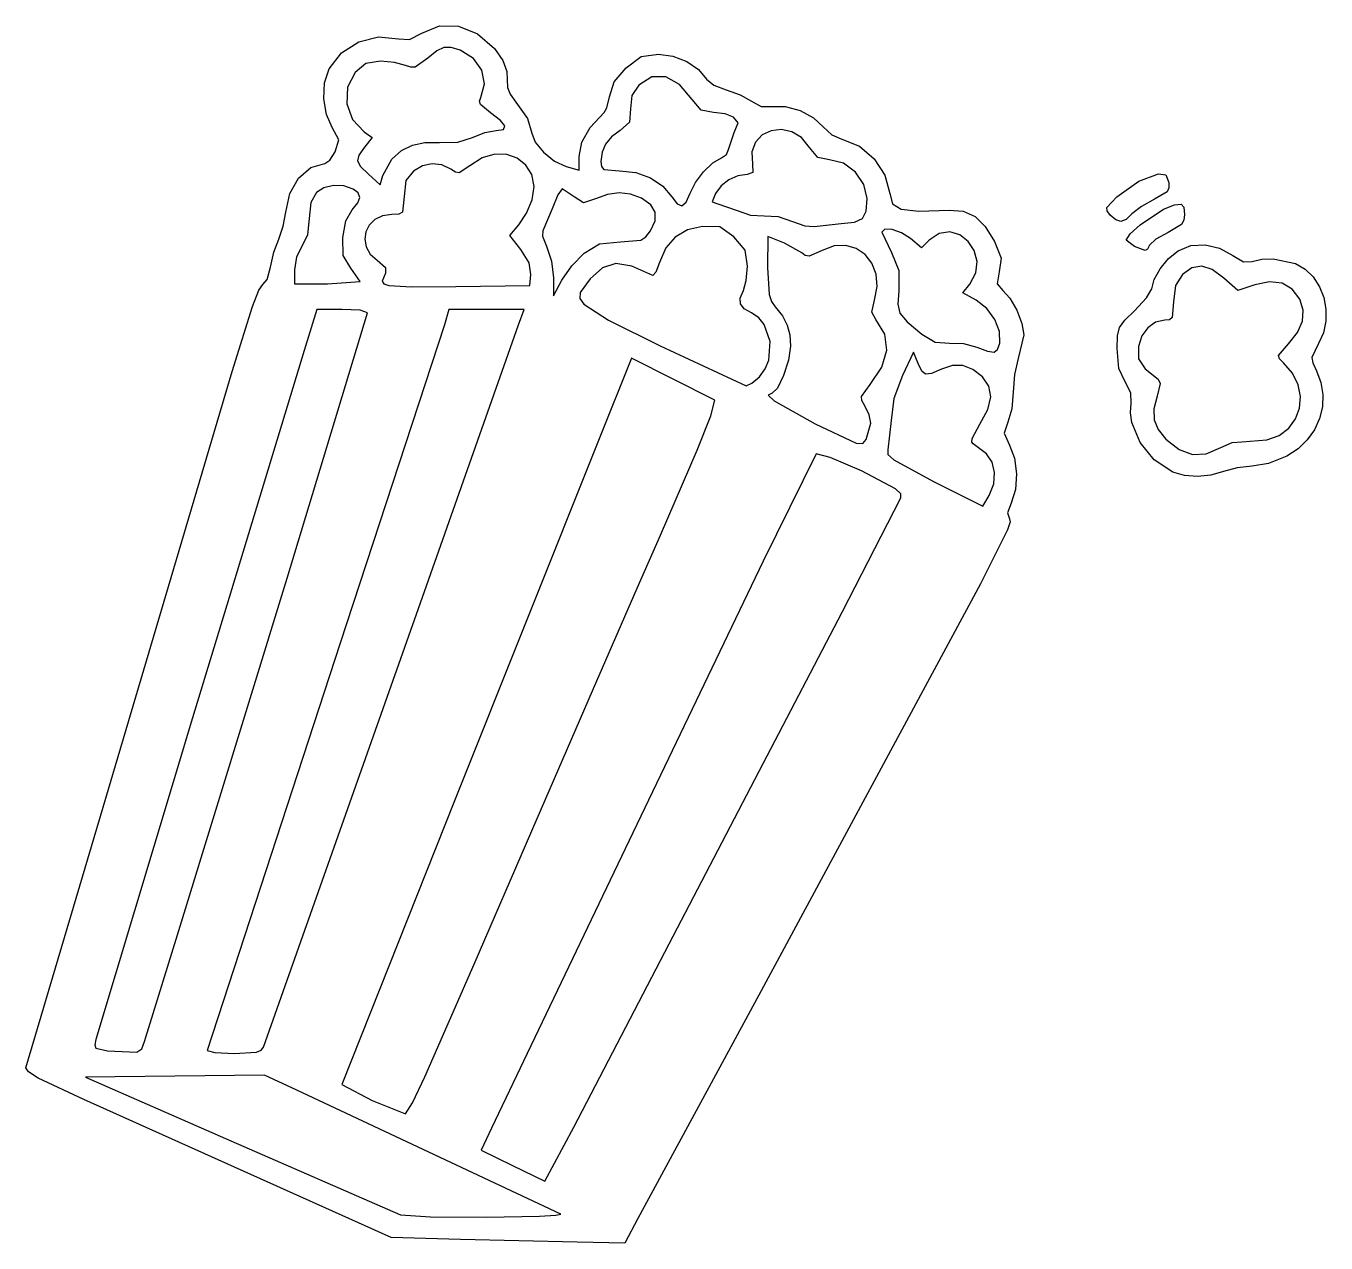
# Model space of a CAD drawing. Extents: x 924 to 1863, y 232 to 958.
# Drawn here: x 1484.5 to 1578.8, y 655.1 to 743.4 of the extents above; entities that cross this region are included whole.
import ezdxf

# ---------------------------------------------------------------- set-up
doc = ezdxf.new("R2010")
doc.units = 0

msp = doc.modelspace()

# ---------------------------------------------------------------- linework, layer by layer
at = {"layer": 'Layer 1'}
for p, q in [((1513.2066, 742.87573), (1514.493167, 743.405581)), ((1514.493167, 743.405581), (1515.878537, 743.382565)), ((1515.878537, 743.382565), (1517.250089, 742.830184)), ((1507.38853, 741.452516), (1508.632838, 742.249274)), ((1508.632838, 742.249274), (1510.061102, 742.61682)), ((1510.061102, 742.61682), (1511.516, 742.48662)), ((1511.516, 742.48662), (1512.326838, 742.43108)), ((1512.326838, 742.43108), (1513.2066, 742.87573)), ((1517.250089, 742.830184), (1518.4952, 741.77194)), ((1506.4855, 740.29508), (1507.38853, 741.452516)), ((1514.289541, 741.592683), (1513.6367, 741.06991)), ((1514.80965, 741.84105), (1514.289541, 741.592683)), ((1515.332159, 741.848112), (1514.80965, 741.84105)), ((1515.9922, 741.64697), (1515.332159, 741.848112)), ((1516.963605, 741.051079), (1515.9922, 741.64697)), ((1518.4952, 741.77194), (1519.09435, 740.891576)), ((1529.133537, 741.198542), (1530.3691, 741.3717)), ((1530.3691, 741.3717), (1531.410842, 741.224002)), ((1506.163353, 739.286004), (1506.4855, 740.29508)), ((1509.143287, 740.690633), (1508.3706, 740.0286)), ((1510.2102, 740.84265), (1509.143287, 740.690633)), ((1511.220362, 740.753969), (1510.2102, 740.84265)), ((1512.0275, 740.54075), (1511.220362, 740.753969)), ((1512.408144, 740.407914), (1512.0275, 740.54075)), ((1512.738125, 740.430424), (1512.408144, 740.407914)), ((1513.6367, 741.06991), (1512.738125, 740.430424)), ((1517.569562, 740.204653), (1516.963605, 741.051079)), ((1519.09435, 740.891576), (1519.3665, 740.10581)), ((1527.16085, 739.35826), (1528.0329, 740.37875)), ((1528.0329, 740.37875), (1529.133537, 741.198542)), ((1531.410842, 741.224002), (1532.426962, 740.825877)), ((1532.426962, 740.825877), (1533.288152, 740.244779)), ((1508.3706, 740.0286), (1507.8217, 738.95727)), ((1517.760264, 739.22185), (1517.569562, 740.204653)), ((1519.3665, 740.10581), (1519.4325, 738.9477)), ((1526.8177, 738.26208), (1527.16085, 739.35826)), ((1529.903609, 739.713545), (1528.9531, 739.11521)), ((1530.912075, 739.725159), (1529.903609, 739.713545)), ((1531.908053, 739.169178), (1530.912075, 739.725159)), ((1533.288152, 740.244779), (1533.8651, 739.54816)), ((1533.8651, 739.54816), (1534.389488, 739.116372)), ((1506.10035, 738.128817), (1506.163353, 739.286004)), ((1507.8217, 738.95727), (1507.7678, 737.769305)), ((1517.4859, 738.21683), (1517.760264, 739.22185)), ((1519.4325, 738.9477), (1519.616775, 738.455426)), ((1519.616775, 738.455426), (1520.0217, 737.88936)), ((1528.9531, 739.11521), (1528.434637, 738.36736)), ((1532.8211, 738.06473), (1531.908053, 739.169178)), ((1534.389488, 739.116372), (1535.2816, 738.76707)), ((1535.2816, 738.76707), (1536.296462, 738.404587)), ((1536.296462, 738.404587), (1537.1161, 737.94111)), ((1506.287472, 736.990415), (1506.10035, 738.128817)), ((1507.7678, 737.769305), (1508.182725, 736.63315)), ((1517.399191, 737.953302), (1517.4859, 738.21683)), ((1517.46895, 737.711653), (1517.399191, 737.953302)), ((1518.196, 737.10974), (1517.46895, 737.711653)), ((1520.0217, 737.88936), (1520.868238, 736.698094)), ((1526.4389, 737.13837), (1526.644237, 737.46846)), ((1526.644237, 737.46846), (1526.8177, 738.26208)), ((1528.434637, 738.36736), (1528.3604, 737.38737)), ((1533.468037, 737.305154), (1532.8211, 738.06473)), ((1537.1161, 737.94111), (1537.829113, 737.562605)), ((1537.829113, 737.562605), (1538.6217, 737.57068)), ((1538.6217, 737.57068), (1539.580136, 737.564992)), ((1539.580136, 737.564992), (1540.649712, 737.26494)), ((1506.7157, 736.03769), (1506.287472, 736.990415)), ((1508.182725, 736.63315), (1509.0403, 735.71725)), ((1518.927428, 736.561179), (1518.196, 737.10974)), ((1519.243, 736.154791), (1518.927428, 736.561179)), ((1520.868238, 736.698094), (1521.187, 735.6345)), ((1525.4154, 736.04034), (1526.4389, 737.13837)), ((1528.3604, 737.38737), (1528.28525, 736.420655)), ((1534.3798, 737.13849), (1533.468037, 737.305154)), ((1535.212075, 737.039191), (1534.3798, 737.13849)), ((1535.8282, 736.80046), (1535.212075, 737.039191)), ((1536.1551, 736.39293), (1535.8282, 736.80046)), ((1540.649712, 737.26494), (1541.634183, 736.748536)), ((1541.634183, 736.748536), (1542.3373, 736.09379)), ((1507.183513, 735.136969), (1506.7157, 736.03769)), ((1509.0403, 735.71725), (1509.6043, 735.32223)), ((1516.8965, 735.32856), (1517.794275, 735.672513)), ((1517.794275, 735.672513), (1518.6115, 735.81557)), ((1518.6115, 735.81557), (1519.138947, 735.902335)), ((1519.138947, 735.902335), (1519.243, 736.154791)), ((1521.187, 735.6345), (1521.433028, 734.981727)), ((1524.811712, 734.966581), (1525.4154, 736.04034)), ((1527.6032, 735.82168), (1526.977972, 735.359389)), ((1528.28525, 736.420655), (1527.6032, 735.82168)), ((1535.4685, 734.44434), (1535.8802, 735.67598)), ((1535.8802, 735.67598), (1536.1551, 736.39293)), ((1538.548225, 735.812707), (1537.90279, 735.498869)), ((1539.28395, 735.898507), (1538.548225, 735.812707)), ((1540.041109, 735.736345), (1539.28395, 735.898507)), ((1540.750845, 735.306297), (1540.041109, 735.736345)), ((1542.3373, 736.09379), (1542.948062, 735.519162)), ((1506.9323, 734.28097), (1507.183513, 735.136969)), ((1509.6043, 735.32223), (1509.0418, 734.60718)), ((1511.737391, 734.369009), (1512.52595, 734.768182)), ((1512.52595, 734.768182), (1513.437959, 734.962085)), ((1513.437959, 734.962085), (1514.5025, 734.96086)), ((1514.5025, 734.96086), (1515.832812, 734.977685)), ((1515.832812, 734.977685), (1516.8965, 735.32856)), ((1521.433028, 734.981727), (1522.04125, 734.25075)), ((1524.62, 733.945), (1524.811712, 734.966581)), ((1526.54315, 734.842502), (1526.289228, 734.255787)), ((1526.977972, 735.359389), (1526.54315, 734.842502)), ((1537.416503, 734.976917), (1537.158221, 734.266772)), ((1537.90279, 735.498869), (1537.416503, 734.976917)), ((1541.3443, 734.58844), (1540.750845, 735.306297)), ((1542.948062, 735.519162), (1543.6858, 735.19052)), ((1543.6858, 735.19052), (1544.954692, 734.678712)), ((1544.954692, 734.678712), (1546.034688, 733.763016)), ((1506.542737, 733.683004), (1506.9323, 734.28097)), ((1508.635711, 734.036446), (1508.534412, 733.622888)), ((1509.0418, 734.60718), (1508.635711, 734.036446)), ((1510.3823, 732.55663), (1511.0432, 733.75442)), ((1511.0432, 733.75442), (1511.737391, 734.369009)), ((1511.0432, 733.75442), (1511.0432, 733.75442)), ((1517.592054, 733.842959), (1516.6948, 733.27263)), ((1518.500678, 734.102937), (1517.592054, 733.842959)), ((1519.367438, 734.081873), (1518.500678, 734.102937)), ((1520.1391, 733.809075), (1519.367438, 734.081873)), ((1520.762431, 733.313851), (1520.1391, 733.809075)), ((1522.04125, 734.25075), (1522.843872, 733.60525)), ((1524.6189, 732.94778), (1524.62, 733.945)), ((1526.289228, 734.255787), (1526.2067, 733.58401)), ((1534.320028, 733.470462), (1534.9457, 733.83373)), ((1534.9457, 733.83373), (1535.314275, 734.081338)), ((1535.314275, 734.081338), (1535.4685, 734.44434)), ((1537.158221, 734.266772), (1537.1968, 733.38836)), ((1541.944575, 733.866039), (1541.3443, 734.58844)), ((1542.7955, 733.6989), (1541.944575, 733.866039)), ((1543.793612, 733.455046), (1542.7955, 733.6989)), ((1546.034688, 733.763016), (1546.806339, 732.57889)), ((1504.268687, 732.377357), (1505.149295, 733.148564)), ((1505.149295, 733.148564), (1506.1693, 733.43429)), ((1506.1693, 733.43429), (1506.542737, 733.683004)), ((1508.534412, 733.622888), (1508.761183, 733.21387)), ((1508.761183, 733.21387), (1509.3393, 732.65676)), ((1512.6161, 732.88595), (1512.048325, 732.197442)), ((1513.271762, 733.26268), (1512.6161, 732.88595)), ((1513.965825, 733.411706), (1513.271762, 733.26268)), ((1514.6573, 733.33101), (1513.965825, 733.411706)), ((1515.3052, 733.01857), (1514.6573, 733.33101)), ((1515.651841, 732.806108), (1515.3052, 733.01857)), ((1515.928975, 732.764829), (1515.651841, 732.806108)), ((1516.6948, 733.27263), (1515.928975, 732.764829)), ((1521.184197, 732.62551), (1520.762431, 733.313851)), ((1522.843872, 733.60525), (1523.6731, 733.20891)), ((1523.6731, 733.20891), (1524.6189, 732.94778)), ((1526.2067, 733.58401), (1526.238669, 733.207833)), ((1526.238669, 733.207833), (1526.4047, 733.004486)), ((1526.4047, 733.004486), (1527.5597, 732.90515)), ((1527.5597, 732.90515), (1528.737536, 732.770425)), ((1528.737536, 732.770425), (1529.805487, 732.388279)), ((1533.061297, 732.05013), (1533.65125, 732.830062)), ((1533.65125, 732.830062), (1534.320028, 733.470462)), ((1537.231562, 732.778496), (1536.8233, 732.64057)), ((1537.1968, 733.38836), (1537.231562, 732.778496)), ((1544.667975, 732.813806), (1543.793612, 733.455046)), ((1545.286475, 731.91066), (1544.667975, 732.813806)), ((1503.630611, 731.249627), (1504.268687, 732.377357)), ((1506.807662, 731.826335), (1506.11227, 731.662182)), ((1507.549723, 731.799966), (1506.807662, 731.826335)), ((1509.3393, 732.65676), (1510.1992, 731.88665)), ((1510.1992, 731.88665), (1510.3823, 732.55663)), ((1512.048325, 732.197442), (1511.919, 731.03387)), ((1521.351164, 731.77336), (1521.184197, 732.62551)), ((1529.805487, 732.388279), (1530.697395, 731.79175)), ((1532.6721, 731.26826), (1533.061297, 732.05013)), ((1534.917606, 731.809881), (1534.5142, 731.26614)), ((1535.4799, 732.245788), (1534.917606, 731.809881)), ((1536.136619, 732.535478), (1535.4799, 732.245788)), ((1536.8233, 732.64057), (1536.136619, 732.535478)), ((1545.517, 730.88109), (1545.286475, 731.91066)), ((1546.806339, 732.57889), (1547.1502, 731.26179)), ((1563.6395, 731.01283), (1565.229825, 732.158769)), ((1565.229825, 732.158769), (1566.6631, 732.67911)), ((1566.6631, 732.67911), (1567.195737, 732.617042)), ((1567.195737, 732.617042), (1567.3977, 732.06077)), ((1567.3977, 732.06077), (1567.410236, 731.671224)), ((1503.3382, 729.89433), (1503.630611, 731.249627)), ((1505.5694, 731.31765), (1505.158325, 730.605883)), ((1506.11227, 731.662182), (1505.5694, 731.31765)), ((1508.2326, 731.57293), (1507.549723, 731.799966)), ((1508.601714, 731.296101), (1508.2326, 731.57293)), ((1508.572055, 730.581338), (1508.715312, 730.976142)), ((1508.715312, 730.976142), (1508.601714, 731.296101)), ((1511.919, 731.03387), (1511.809, 729.8943)), ((1521.2101, 730.78671), (1521.351164, 731.77336)), ((1523.07215, 731.157389), (1522.6722, 730.13601)), ((1523.3935, 731.58221), (1523.07215, 731.157389)), ((1524.2732, 731.00501), (1523.3935, 731.58221)), ((1524.931212, 730.567686), (1524.2732, 731.00501)), ((1525.8206, 730.87272), (1524.931212, 730.567686)), ((1526.685997, 731.187059), (1525.8206, 730.87272)), ((1527.532475, 731.29758), (1526.685997, 731.187059)), ((1528.353791, 731.204221), (1527.532475, 731.29758)), ((1529.1437, 730.90692), (1528.353791, 731.204221)), ((1529.814358, 730.436955), (1529.1437, 730.90692)), ((1530.697395, 731.79175), (1531.3471, 731.01388)), ((1531.3471, 731.01388), (1531.736666, 730.496019)), ((1532.383872, 730.620255), (1532.6723, 731.26826)), ((1532.6723, 731.26826), (1532.6721, 731.26826)), ((1534.5142, 731.26614), (1534.264825, 730.639435)), ((1545.447341, 729.98416), (1545.517, 730.88109)), ((1547.1502, 731.26179), (1547.35045, 730.516148)), ((1562.900262, 730.236222), (1563.6395, 731.01283)), ((1567.281237, 731.384499), (1566.364, 730.84241)), ((1567.410236, 731.671224), (1567.281237, 731.384499)), ((1505.158325, 730.605883), (1505.0402, 729.44116)), ((1507.708775, 729.276346), (1508.1706, 730.07997)), ((1508.1706, 730.07997), (1508.572055, 730.581338)), ((1520.800362, 729.830106), (1521.2101, 730.78671)), ((1522.6722, 730.13601), (1521.9902, 728.55004)), ((1530.148087, 729.89187), (1529.814358, 730.436955)), ((1531.736666, 730.496019), (1532.077125, 730.363826)), ((1532.077125, 730.363826), (1532.383872, 730.620255)), ((1534.264825, 730.639435), (1534.6102, 730.5239)), ((1534.6102, 730.5239), (1536.0774, 730.02061)), ((1536.0774, 730.02061), (1537.064537, 729.675744)), ((1545.1788, 729.450766), (1545.447341, 729.98416)), ((1547.35045, 730.516148), (1547.98, 730.110136)), ((1547.98, 730.110136), (1549.27105, 729.978777)), ((1549.27105, 729.978777), (1551.4558, 730.05709)), ((1551.4558, 730.05709), (1552.479481, 729.979204)), ((1552.479481, 729.979204), (1553.342325, 729.592742)), ((1562.920245, 729.988574), (1562.900262, 730.236222)), ((1563.1478, 729.69486), (1562.920245, 729.988574)), ((1565.416837, 730.318162), (1564.7285, 729.76861)), ((1565.312487, 728.989107), (1567.0099, 730.11366)), ((1566.364, 730.84241), (1565.416837, 730.318162)), ((1567.0099, 730.11366), (1567.821684, 730.420482)), ((1567.821684, 730.420482), (1568.28395, 730.476264)), ((1568.28395, 730.476264), (1568.491666, 730.257971)), ((1568.491666, 730.257971), (1568.5398, 729.74257)), ((1503.161725, 728.873089), (1503.3382, 729.89433)), ((1505.0402, 729.44116), (1504.915062, 728.253376)), ((1507.4808, 728.06632), (1507.708775, 729.276346)), ((1509.807878, 729.36506), (1509.402227, 728.967741)), ((1510.357665, 729.632317), (1509.807878, 729.36506)), ((1511.039, 729.73015), (1510.357665, 729.632317)), ((1511.54775, 729.750965), (1511.039, 729.73015)), ((1511.809, 729.8943), (1511.54775, 729.750965)), ((1519.5988, 728.20675), (1520.2497, 728.98037)), ((1520.2497, 728.98037), (1520.800362, 729.830106)), ((1529.8108, 728.55492), (1530.146398, 729.26631)), ((1530.146398, 729.26631), (1530.148087, 729.89187)), ((1537.064537, 729.675744), (1538.0516, 729.63075)), ((1538.0516, 729.63075), (1539.056812, 729.581885)), ((1539.056812, 729.581885), (1540.0969, 729.22303)), ((1540.0969, 729.22303), (1541.002512, 728.898801)), ((1541.6844, 728.86306), (1543.6344, 729.08233)), ((1543.6344, 729.08233), (1543.6346, 729.08233)), ((1543.6346, 729.08233), (1544.608759, 729.182845)), ((1544.608759, 729.182845), (1545.1788, 729.450766)), ((1553.342325, 729.592742), (1554.086556, 728.868522)), ((1563.1478, 729.69481), (1563.1478, 729.69486)), ((1563.552509, 729.337876), (1563.1478, 729.69481)), ((1563.9236, 729.229922), (1563.552509, 729.337876)), ((1564.301966, 729.372863), (1563.9236, 729.229922)), ((1564.7285, 729.76861), (1564.301966, 729.372863)), ((1564.599264, 728.324719), (1565.312487, 728.989107)), ((1568.327887, 729.00617), (1567.3461, 728.43315)), ((1568.497636, 729.318353), (1568.327887, 729.00617)), ((1568.5398, 729.74257), (1568.497636, 729.318353)), ((1502.8291, 727.94874), (1503.161725, 728.873089)), ((1504.915062, 728.253376), (1504.511, 727.4211)), ((1507.5047, 726.764521), (1507.4808, 728.06632)), ((1509.1533, 728.479724), (1509.073686, 727.94037)), ((1509.402227, 728.967741), (1509.1533, 728.479724)), ((1520.4019, 727.19611), (1519.5988, 728.20675)), ((1521.9902, 728.55004), (1521.977775, 728.16241)), ((1521.977775, 728.16241), (1522.2655, 727.42675)), ((1529.106275, 727.858689), (1529.471278, 728.103208)), ((1529.471278, 728.103208), (1529.8108, 728.55492)), ((1531.601337, 728.098232), (1530.924352, 727.309512)), ((1532.486355, 728.621127), (1531.601337, 728.098232)), ((1533.5727, 728.87257), (1532.486355, 728.621127)), ((1534.827012, 728.838364), (1533.5727, 728.87257)), ((1535.8561, 728.10191), (1534.827012, 728.838364)), ((1536.666787, 727.149155), (1535.8561, 728.10191)), ((1538.3194, 728.14275), (1538.2774, 725.8805)), ((1539.525487, 727.659274), (1538.3194, 728.14275)), ((1541.002512, 728.898801), (1541.6844, 728.86306)), ((1546.796948, 728.665996), (1546.5794, 728.44056)), ((1546.5794, 728.44056), (1547.2762, 726.96264)), ((1547.333162, 728.642559), (1546.796948, 728.665996)), ((1548.013395, 728.40738), (1547.333162, 728.642559)), ((1548.663, 727.99759), (1548.013395, 728.40738)), ((1550.751079, 728.362663), (1550.0062, 727.8653)), ((1551.513159, 728.468775), (1550.751079, 728.362663)), ((1552.230104, 728.251154), (1551.513159, 728.468775)), ((1552.839575, 727.77732), (1552.230104, 728.251154)), ((1554.086556, 728.868522), (1554.7544, 727.77736)), ((1564.3065, 727.86664), (1564.599264, 728.324719)), ((1567.3461, 728.43315), (1566.4567, 727.93967)), ((1502.46785, 726.997341), (1502.8291, 727.94874)), ((1504.511, 727.4211), (1504.125775, 726.653225)), ((1509.073686, 727.94037), (1509.175972, 727.389043)), ((1509.175972, 727.389043), (1509.472747, 726.865106)), ((1521.001525, 726.232419), (1520.4019, 727.19611)), ((1522.2655, 727.42675), (1522.6257, 726.351695)), ((1524.9854, 726.93122), (1526.100287, 727.605945)), ((1526.100287, 727.605945), (1527.6303, 727.74157)), ((1527.6303, 727.74157), (1529.106275, 727.858689)), ((1530.924352, 727.309512), (1530.4621, 726.26059)), ((1536.8339, 725.97824), (1536.666787, 727.149155)), ((1540.7714, 726.94017), (1539.525487, 727.659274)), ((1542.2475, 727.12501), (1541.304625, 726.713484)), ((1543.129737, 727.454582), (1542.2475, 727.12501)), ((1543.969764, 727.490656), (1543.129737, 727.454582)), ((1544.730556, 727.2684), (1543.969764, 727.490656)), ((1545.375087, 726.822985), (1544.730556, 727.2684)), ((1549.4643, 727.32336), (1548.663, 727.99759)), ((1550.0062, 727.8653), (1549.4643, 727.32336)), ((1553.279237, 727.114794), (1552.839575, 727.77732)), ((1553.486753, 726.331095), (1553.279237, 727.114794)), ((1554.7544, 727.77736), (1555.22685, 726.567542)), ((1564.9018, 727.40728), (1564.3065, 727.86664)), ((1565.685412, 727.126996), (1564.9018, 727.40733)), ((1564.9018, 727.40733), (1564.9018, 727.40728)), ((1565.86203, 727.226867), (1565.685412, 727.126996)), ((1565.9948, 727.49473), (1565.86203, 727.226867)), ((1566.4567, 727.93967), (1565.9948, 727.49473)), ((1567.377073, 726.52912), (1568.0744, 727.10127)), ((1568.0744, 727.10127), (1569.000534, 727.471272)), ((1569.000534, 727.471272), (1570.03465, 727.531988)), ((1570.03465, 727.531988), (1571.080991, 727.291679)), ((1571.080991, 727.291679), (1572.0438, 726.75861)), ((1502.223, 725.91104), (1502.46785, 726.997341)), ((1504.125775, 726.653225), (1503.9819, 725.72572)), ((1508.0542, 725.84328), (1507.5047, 726.764521)), ((1509.472747, 726.865106), (1509.9766, 726.40792)), ((1509.9766, 726.40792), (1510.5677, 725.889569)), ((1521.1261, 725.37813), (1521.001525, 726.232419)), ((1522.6257, 726.351695), (1522.7669, 725.13465)), ((1524.099213, 726.019414), (1524.9885, 726.93113)), ((1524.9885, 726.93113), (1524.9854, 726.93122)), ((1527.287825, 726.165584), (1526.325719, 725.867805)), ((1528.452244, 725.972486), (1527.287825, 726.165584)), ((1530.4621, 726.26059), (1530.183663, 725.539021)), ((1541.03205, 726.752715), (1540.7714, 726.94017)), ((1541.304625, 726.713484), (1541.03205, 726.752715)), ((1545.866333, 726.189578), (1545.375087, 726.822985)), ((1546.167267, 725.403349), (1545.866333, 726.189578)), ((1547.2762, 726.96264), (1547.824425, 725.667374)), ((1553.399786, 725.493744), (1553.486753, 726.331095)), ((1555.22685, 726.567542), (1555.0951, 725.56009)), ((1566.763063, 725.790444), (1567.377073, 726.52912)), ((1572.0438, 726.75861), (1572.828525, 726.302611)), ((1572.828525, 726.302611), (1573.4346, 726.31045)), ((1573.4346, 726.31045), (1574.145523, 726.486153)), ((1574.145523, 726.486153), (1574.963462, 726.522139)), ((1574.963462, 726.522139), (1576.5788, 726.18824)), ((1576.5788, 726.18824), (1577.287963, 725.774421)), ((1501.9997, 725.022652), (1502.223, 725.91104)), ((1503.9819, 725.72572), (1503.98, 724.703)), ((1508.744, 724.86331), (1508.0542, 725.84328)), ((1510.5759, 725.47333), (1510.327114, 724.885662)), ((1510.5677, 725.889569), (1510.5759, 725.47333)), ((1521.0471, 724.57075), (1521.1261, 725.37813)), ((1523.3756, 724.97128), (1524.099213, 726.019414)), ((1526.325719, 725.867805), (1525.4238, 725.07215)), ((1529.9611, 725.29551), (1528.452244, 725.972486)), ((1530.183663, 725.539021), (1529.9611, 725.29551)), ((1536.7497, 724.953949), (1536.8339, 725.97824)), ((1538.2774, 725.8805), (1538.404987, 723.939166)), ((1546.240865, 724.499467), (1546.167267, 725.403349)), ((1547.824425, 725.667374), (1547.8133, 724.18904)), ((1552.956, 724.67026), (1553.399786, 725.493744)), ((1555.0951, 725.56009), (1554.941888, 724.701091)), ((1566.325995, 725.019164), (1566.763063, 725.790444)), ((1568.3955, 725.37658), (1567.876587, 724.5894)), ((1569.075772, 725.868114), (1568.3955, 725.37658)), ((1569.784225, 725.990487), (1569.075772, 725.868114)), ((1570.548216, 725.741344), (1569.784225, 725.990487)), ((1571.3951, 725.11833), (1570.548216, 725.741344)), ((1577.287963, 725.774421), (1577.875481, 725.197907)), ((1501.383798, 724.235727), (1501.669, 724.64971)), ((1501.669, 724.64971), (1501.9997, 725.022652)), ((1503.98, 724.703), (1506.36, 724.703)), ((1506.36, 724.703), (1508.7413, 724.86324)), ((1508.7413, 724.86324), (1508.744, 724.86331)), ((1510.327114, 724.885662), (1510.453463, 724.702823)), ((1510.453463, 724.702823), (1510.816862, 724.580666)), ((1510.816862, 724.580666), (1512.46448, 724.478457)), ((1512.46448, 724.478457), (1515.6893, 724.49915)), ((1515.6893, 724.49915), (1521.0471, 724.57075)), ((1522.7669, 725.13465), (1522.77, 723.826)), ((1522.77, 723.826), (1523.3756, 724.97128)), ((1525.4238, 725.07215), (1524.688416, 724.062784)), ((1536.5473, 724.2151), (1536.7497, 724.953949)), ((1546.0501, 723.5131), (1546.240865, 724.499467)), ((1552.4535, 724.04966), (1552.956, 724.67026)), ((1554.941888, 724.701091), (1555.3502, 724.2228)), ((1565.792587, 723.674229), (1566.1595, 724.3492)), ((1566.1595, 724.3492), (1566.325995, 725.019164)), ((1567.876587, 724.5894), (1567.7461, 723.39221)), ((1572.3998, 724.21065), (1571.3951, 725.11833)), ((1573.6458, 724.62086), (1572.3998, 724.21065)), ((1574.715669, 724.839241), (1573.6458, 724.62086)), ((1575.6199, 724.73844), (1574.715669, 724.839241)), ((1576.351481, 724.320682), (1575.6199, 724.73844)), ((1576.9034, 723.58819), (1576.351481, 724.320682)), ((1577.875481, 725.197907), (1578.330784, 724.495368)), ((1578.330784, 724.495368), (1578.6433, 723.703477)), ((1500.922187, 723.061158), (1501.383798, 724.235727)), ((1524.688416, 724.062784), (1524.674715, 723.646933)), ((1524.674715, 723.646933), (1524.975525, 723.21485)), ((1536.316595, 723.659684), (1536.5473, 724.2151)), ((1536.323387, 723.239155), (1536.316595, 723.659684)), ((1538.404987, 723.939166), (1538.571489, 723.420759)), ((1538.571489, 723.420759), (1538.8397, 723.03614)), ((1545.8682, 722.648935), (1546.0501, 723.5131)), ((1547.8133, 724.18904), (1547.738428, 723.215067)), ((1553.419, 723.51414), (1552.4535, 724.04966)), ((1554.194042, 722.910579), (1553.419, 723.51414)), ((1555.3502, 724.2228), (1555.869945, 723.651825)), ((1555.869945, 723.651825), (1556.367238, 722.77933)), ((1564.9117, 722.73417), (1565.792587, 723.674229)), ((1567.7461, 723.39221), (1567.6487, 722.2631)), ((1577.156486, 722.792254), (1576.9034, 723.58819)), ((1578.6433, 723.703477), (1578.80246, 722.858908)), ((1499.4424, 718.35304), (1500.922187, 723.061158)), ((1503.434, 703.35894), (1509.2731, 722.60734)), ((1505.59, 722.851), (1504.6708, 719.87443)), ((1507.4302, 722.85094), (1505.59, 722.851)), ((1508.73175, 722.779382), (1507.4302, 722.85094)), ((1509.2731, 722.60734), (1508.73175, 722.779382)), ((1515.18, 722.851), (1514.8543, 721.72652)), ((1517.9, 722.851), (1515.18, 722.851)), ((1520.6267, 722.85098), (1517.9, 722.851)), ((1520.2176, 721.7265), (1520.6267, 722.85098)), ((1524.975525, 723.21485), (1526.756222, 722.075631)), ((1536.586886, 722.899424), (1536.323387, 723.239155)), ((1537.1263, 722.5864), (1536.586886, 722.899424)), ((1537.652405, 722.236805), (1537.1263, 722.5864)), ((1538.8397, 723.03614), (1539.368548, 722.371109)), ((1546.1381, 722.10631), (1545.8682, 722.648935)), ((1547.738428, 723.215067), (1547.883175, 722.572702)), ((1547.883175, 722.572702), (1548.412109, 721.953884)), ((1554.778312, 722.11686), (1554.194042, 722.910579)), ((1556.367238, 722.77933), (1556.738886, 721.822565)), ((1564.201706, 722.061691), (1564.9117, 722.73417)), ((1577.101612, 721.983612), (1577.156486, 722.792254)), ((1578.80246, 722.858908), (1578.797694, 721.998332)), ((1514.8543, 721.72652), (1507.2884, 698.64162)), ((1513.1112, 701.552), (1520.2176, 721.7265)), ((1526.756222, 722.075631), (1530.5016, 720.19241)), ((1538.056833, 721.754605), (1537.652405, 722.236805)), ((1538.484087, 720.526904), (1538.056833, 721.754605)), ((1539.368548, 722.371109), (1539.716037, 721.713812)), ((1539.716037, 721.713812), (1539.906608, 721.002092)), ((1546.793411, 721.042267), (1546.1381, 722.10631)), ((1548.412109, 721.953884), (1549.4898, 721.05055)), ((1555.110677, 721.244143), (1554.778312, 722.11686)), ((1556.738886, 721.822565), (1556.8817, 720.99878)), ((1563.683819, 720.935974), (1563.82925, 721.542379)), ((1563.82925, 721.542379), (1564.201706, 722.061691)), ((1565.868075, 721.520544), (1565.435653, 720.919418)), ((1566.443184, 721.915335), (1565.868075, 721.520544)), ((1567.1139, 722.05727), (1566.443184, 721.915335)), ((1567.458719, 722.092739), (1567.1139, 722.05727)), ((1567.6487, 722.2631), (1567.458719, 722.092739)), ((1576.740008, 721.1671), (1577.101612, 721.983612)), ((1578.797694, 721.998332), (1578.61843, 721.158422)), ((1538.374923, 719.172339), (1538.484087, 720.526904)), ((1539.906608, 721.002092), (1539.9647, 720.17379)), ((1546.941712, 719.882157), (1546.793411, 721.042267)), ((1549.4898, 721.05055), (1550.443612, 720.460835)), ((1555.13, 720.40359), (1555.110677, 721.244143)), ((1556.8817, 720.99878), (1556.4722, 719.27899)), ((1563.6549, 720.00222), (1563.683819, 720.935974)), ((1565.435653, 720.919418), (1565.193, 720.15848)), ((1576.0729, 720.34755), (1576.740008, 721.1671)), ((1578.61843, 721.158422), (1578.2541, 720.37585)), ((1504.6708, 719.87443), (1499.2244, 701.94893)), ((1530.5016, 720.19241), (1536.7319, 717.29474)), ((1539.9647, 720.17379), (1539.817239, 719.163389)), ((1546.585808, 718.658137), (1546.941712, 719.882157)), ((1548.8729, 719.73291), (1548.0826, 718.0508)), ((1549.2134, 718.9107), (1548.8729, 719.73291)), ((1550.443612, 720.460835), (1551.4866, 720.40491)), ((1551.4866, 720.40491), (1552.512587, 720.370097)), ((1552.512587, 720.370097), (1553.471, 720.11711)), ((1553.471, 720.11711), (1554.255242, 719.808033)), ((1554.255242, 719.808033), (1554.726237, 719.741196)), ((1554.726237, 719.741196), (1554.984364, 719.933936)), ((1554.984364, 719.933936), (1555.13, 720.40359)), ((1555.13, 720.40359), (1555.13, 720.40359)), ((1563.769262, 718.564667), (1563.6549, 720.00222)), ((1565.193, 720.15848), (1565.190387, 719.249217)), ((1575.3662, 719.512447), (1576.0729, 720.34755)), ((1578.2541, 720.37585), (1577.763725, 719.364269)), ((1528.4241, 719.32111), (1526.0788, 713.45832)), ((1534.4787, 716.27009), (1528.4241, 719.32111)), ((1538.108828, 718.531557), (1538.374923, 719.172339)), ((1539.817239, 719.163389), (1539.459262, 718.04491)), ((1545.7285, 717.40236), (1546.585808, 718.658137)), ((1549.473219, 718.367303), (1549.2134, 718.9107)), ((1551.706584, 718.779085), (1550.9081, 718.52105)), ((1552.46575, 718.771549), (1551.706584, 718.779085)), ((1553.188616, 718.497865), (1552.46575, 718.771549)), ((1556.4722, 719.27899), (1556.196288, 718.127091)), ((1565.190387, 719.249217), (1565.6791, 718.54391)), ((1575.429541, 719.270759), (1575.3662, 719.512447)), ((1575.7275, 718.97475), (1575.429541, 719.270759)), ((1576.381204, 718.215613), (1575.7275, 718.97475)), ((1577.763725, 719.364269), (1577.838075, 718.96754)), ((1577.838075, 718.96754), (1578.1075, 718.40167)), ((1490.0925, 686.73534), (1499.4424, 718.35304)), ((1537.158625, 717.490148), (1537.6962, 717.95995)), ((1537.6962, 717.95995), (1538.108828, 718.531557)), ((1537.6962, 717.95995), (1537.6962, 717.95995)), ((1539.459262, 718.04491), (1539.01738, 717.138816)), ((1548.0826, 718.0508), (1547.463875, 716.390391)), ((1549.7522, 718.141941), (1549.473219, 718.367303)), ((1550.185456, 718.203546), (1549.7522, 718.141941)), ((1550.9081, 718.52105), (1550.185456, 718.203546)), ((1553.8782, 717.95746), (1553.188616, 718.497865)), ((1554.354139, 717.275037), (1553.8782, 717.95746)), ((1556.196288, 718.127091), (1556.1, 716.8438)), ((1564.2368, 717.59783), (1563.769262, 718.564667)), ((1565.6791, 718.54391), (1566.6293, 717.79687)), ((1566.6293, 717.79687), (1566.780875, 717.461135)), ((1576.785034, 717.3835), (1576.381204, 718.215613)), ((1578.1075, 718.40167), (1578.437548, 717.544831)), ((1536.7319, 717.29474), (1537.158625, 717.490148)), ((1538.6182, 716.76557), (1538.334537, 716.626033)), ((1539.01738, 717.138816), (1538.6182, 716.76557)), ((1545.105787, 716.533029), (1545.7285, 717.40236)), ((1554.483362, 716.499154), (1554.354139, 717.275037)), ((1556.1, 716.8438), (1556.005063, 715.632467)), ((1564.656375, 716.805992), (1564.2368, 717.59783)), ((1564.6765, 716.03607), (1564.656375, 716.805992)), ((1566.780875, 717.461135), (1566.5453, 716.55651)), ((1576.948804, 716.5235), (1576.785034, 717.3835)), ((1578.437548, 717.544831), (1578.580177, 716.663488)), ((1534.185737, 715.123203), (1534.4787, 716.27009)), ((1538.334537, 716.626033), (1538.763675, 716.208564)), ((1538.763675, 716.208564), (1541.7506, 714.54668)), ((1545.138198, 716.230609), (1545.105787, 716.533029)), ((1545.3596, 715.84687), (1545.138198, 716.230609)), ((1545.659562, 715.210072), (1545.3596, 715.84687)), ((1547.463875, 716.390391), (1547.25, 714.7812)), ((1554.26378, 715.591111), (1554.483362, 716.499154)), ((1564.624775, 715.349232), (1564.6765, 716.03607)), ((1566.5453, 716.55651), (1566.313512, 715.625617)), ((1576.882325, 715.680699), (1576.948804, 716.5235)), ((1578.543689, 715.781652), (1578.336388, 714.923335)), ((1578.580177, 716.663488), (1578.543689, 715.781652)), ((1533.197, 712.6473), (1534.185737, 715.123203)), ((1545.7763, 714.59207), (1545.659562, 715.210072)), ((1553.6933, 714.51221), (1554.26378, 715.591111)), ((1556.005063, 715.632467), (1555.7197, 714.67048)), ((1564.724891, 714.631002), (1564.624775, 715.349232)), ((1566.313512, 715.625617), (1566.332975, 714.837144)), ((1566.332975, 714.837144), (1566.6164, 714.128289)), ((1576.097878, 714.227038), (1576.595412, 714.900182)), ((1576.595412, 714.900182), (1576.882325, 715.680699)), ((1578.336388, 714.923335), (1577.966575, 714.112547)), ((1541.7506, 714.54668), (1544.728025, 713.14634)), ((1545.4454, 713.42021), (1545.7762, 714.59207)), ((1545.7762, 714.59207), (1545.7763, 714.59207)), ((1547.25, 714.7812), (1547.013, 712.66453)), ((1553.138888, 713.486052), (1553.6933, 714.51221)), ((1555.7197, 714.67048), (1555.450337, 713.862991)), ((1565.321175, 713.199121), (1564.724891, 714.631002)), ((1566.6164, 714.128289), (1567.1765, 713.43625)), ((1575.399536, 713.706351), (1576.097878, 714.227038)), ((1577.966575, 714.112547), (1577.442555, 713.3733)), ((1526.0788, 713.45832), (1515.5929, 687.18792)), ((1544.728025, 713.14634), (1545.202606, 713.124795)), ((1545.202606, 713.124795), (1545.4454, 713.42021)), ((1553.101789, 713.222904), (1553.138888, 713.486052)), ((1553.2153, 713.0984), (1553.101789, 713.222904)), ((1554.1711, 712.37289), (1553.2153, 713.0984)), ((1555.450337, 713.862991), (1555.8379, 713.00463)), ((1555.8379, 713.00463), (1556.211664, 712.058493)), ((1566.346422, 711.937927), (1565.321175, 713.199121)), ((1567.1765, 713.43625), (1568.140525, 712.674908)), ((1571.1629, 712.82038), (1571.988175, 713.179714)), ((1571.988175, 713.179714), (1572.6957, 713.25077)), ((1572.6957, 713.25077), (1574.5102, 713.38321)), ((1574.5102, 713.38321), (1575.399536, 713.706351)), ((1577.442555, 713.3733), (1576.772629, 712.729604)), ((1530.5223, 706.45727), (1533.197, 712.6473)), ((1541.8091, 712.36574), (1537.9653, 704.5936)), ((1542.845687, 712.113896), (1541.8091, 712.36574)), ((1545.102, 711.12688), (1542.845687, 712.113896)), ((1547.013, 712.66453), (1547.022509, 712.327945)), ((1547.022509, 712.327945), (1547.44435, 711.926061)), ((1554.588231, 711.757885), (1554.1711, 712.37289)), ((1556.211664, 712.058493), (1556.359237, 710.926665)), ((1568.140525, 712.674908), (1569.116625, 712.319961)), ((1569.116625, 712.319961), (1570.119162, 712.369192)), ((1570.119162, 712.369192), (1571.1625, 712.82038)), ((1571.1625, 712.82038), (1571.1629, 712.82038)), ((1575.9651, 712.20547), (1574.635912, 711.665077)), ((1576.772629, 712.729604), (1575.9651, 712.20547)), ((1547.577487, 709.8323), (1545.102, 711.12688)), ((1547.44435, 711.926061), (1550.3369, 710.3647)), ((1554.763825, 711.017349), (1554.588231, 711.757885)), ((1567.6817, 711.04492), (1566.346422, 711.937927)), ((1571.3587, 711.07706), (1570.453911, 710.811189)), ((1572.36095, 711.35735), (1571.3587, 711.07706)), ((1573.4367, 711.47393), (1572.36095, 711.35735)), ((1574.635912, 711.665077), (1573.4367, 711.47393)), ((1550.3369, 710.3647), (1553.9148, 708.57876)), ((1554.3778, 709.3441), (1554.694731, 710.197386)), ((1554.694731, 710.197386), (1554.763825, 711.017349)), ((1556.359237, 710.926665), (1556.275792, 709.781615)), ((1568.526583, 710.79436), (1567.6817, 711.04496)), ((1567.6817, 711.04496), (1567.6817, 711.04492)), ((1569.480263, 710.716696), (1568.526583, 710.79436)), ((1570.453911, 710.811189), (1569.480263, 710.716696)), ((1547.957011, 709.473541), (1547.577487, 709.8323)), ((1547.9661, 709.16925), (1547.957011, 709.473541)), ((1553.9148, 708.57876), (1554.3778, 709.3441)), ((1554.3778, 709.3441), (1554.3778, 709.3441)), ((1556.275792, 709.781615), (1555.9565, 708.79581)), ((1543.7015, 700.88426), (1547.9661, 709.16925)), ((1555.9565, 708.79581), (1555.700075, 708.096391)), ((1555.89153, 707.445759), (1555.698414, 706.857656)), ((1555.700075, 708.096391), (1555.8338, 707.6458)), ((1555.8338, 707.6458), (1555.89153, 707.445759)), ((1528.8403, 702.62082), (1530.5223, 706.45727)), ((1555.698414, 706.857656), (1553.729813, 702.940795)), ((1537.9653, 704.5936), (1528.5257, 684.8833)), ((1495.4836, 677.47494), (1503.434, 703.35894)), ((1525.6573, 695.33436), (1528.8403, 702.62082)), ((1553.729813, 702.940795), (1537.6543, 673.1092)), ((1499.2244, 701.94893), (1496.5776, 693.21768)), ((1501.7281, 669.339), (1513.1112, 701.552)), ((1537.9799, 689.91036), (1543.7015, 700.88426)), ((1507.2884, 698.64162), (1497.6338, 669.09572)), ((1521.1846, 685.01556), (1525.6573, 695.33436)), ((1496.5776, 693.21768), (1489.5528, 669.88558)), ((1531.1652, 676.81346), (1537.9799, 689.91036)), ((1484.498, 667.81764), (1490.0925, 686.73534)), ((1515.5929, 687.18792), (1507.4211, 666.61302)), ((1517.0005, 675.35827), (1521.1846, 685.01556)), ((1528.5257, 684.8833), (1520.8567, 668.876)), ((1493.1002, 669.73587), (1495.4836, 677.47494)), ((1524.2352, 663.51816), (1531.1652, 676.81346)), ((1513.4282, 667.16872), (1517.0005, 675.35827)), ((1537.6543, 673.1092), (1528.8898, 656.9052)), ((1489.5528, 669.88558), (1489.48435, 669.491346)), ((1492.897966, 669.21), (1493.103, 669.73587)), ((1493.103, 669.73587), (1493.1002, 669.73587)), ((1489.48435, 669.491346), (1489.559825, 669.265344)), ((1489.559825, 669.265344), (1490.4001, 669.07017)), ((1490.4001, 669.07017), (1492.54865, 668.965511)), ((1492.54865, 668.965511), (1492.897966, 669.21)), ((1497.6338, 669.09572), (1498.208375, 668.940514)), ((1498.208375, 668.940514), (1499.5898, 668.87596)), ((1499.5898, 668.87596), (1501.209025, 668.963988)), ((1501.209025, 668.963988), (1501.558887, 669.105215)), ((1501.558887, 669.105215), (1501.7304, 669.33898)), ((1501.7304, 669.33898), (1501.7281, 669.339)), ((1520.8567, 668.876), (1518.2624, 663.45204)), ((1484.678902, 667.531781), (1484.498, 667.81764)), ((1485.387588, 667.081852), (1484.678902, 667.531781)), ((1488.6975, 665.52063), (1485.387588, 667.081852)), ((1495.3023, 667.22686), (1488.8118, 667.15616)), ((1488.8118, 667.15616), (1493.2878, 665.19902)), ((1501.7928, 667.29756), (1495.3023, 667.22686)), ((1504.1439, 666.20277), (1501.7928, 667.29756)), ((1512.532962, 665.293044), (1513.4282, 667.16884)), ((1513.4282, 667.16884), (1513.4282, 667.16872)), ((1523.2867, 657.22371), (1504.1439, 666.20277)), ((1507.4211, 666.61302), (1509.619938, 665.452586)), ((1501.9971, 659.56751), (1488.6975, 665.52063)), ((1493.2878, 665.19902), (1499.3513, 662.52251)), ((1509.619938, 665.452586), (1512.0227, 664.48098)), ((1512.0227, 664.48098), (1512.532962, 665.293044)), ((1518.2624, 663.45204), (1517.5087, 661.86454)), ((1522.1316, 659.61558), (1524.2352, 663.51818)), ((1524.2352, 663.51818), (1524.2352, 663.51816)), ((1499.3513, 662.52251), (1511.6544, 657.15404)), ((1517.5087, 661.86454), (1519.7893, 660.74006)), ((1519.7893, 660.74006), (1522.1316, 659.61558)), ((1510.9929, 655.51452), (1501.9971, 659.56751)), ((1511.6544, 657.15404), (1513.830119, 657.022421)), ((1513.830119, 657.022421), (1517.8976, 656.998554)), ((1517.8976, 656.998554), (1521.751556, 657.06983)), ((1521.751556, 657.06983), (1522.94056, 657.137206)), ((1522.94056, 657.137206), (1523.2867, 657.22364)), ((1523.2867, 657.22364), (1523.2867, 657.22371)), ((1528.8898, 656.9052), (1527.9273, 655.12103)), ((1516.02, 655.371), (1510.9929, 655.51452)), ((1516.021, 655.3709), (1516.02, 655.371)), ((1524.4877, 655.17423), (1516.021, 655.3709)), ((1527.9273, 655.12103), (1524.4877, 655.17423))]:
    msp.add_line(p, q, dxfattribs=at)

doc.saveas('drawing.dxf')
